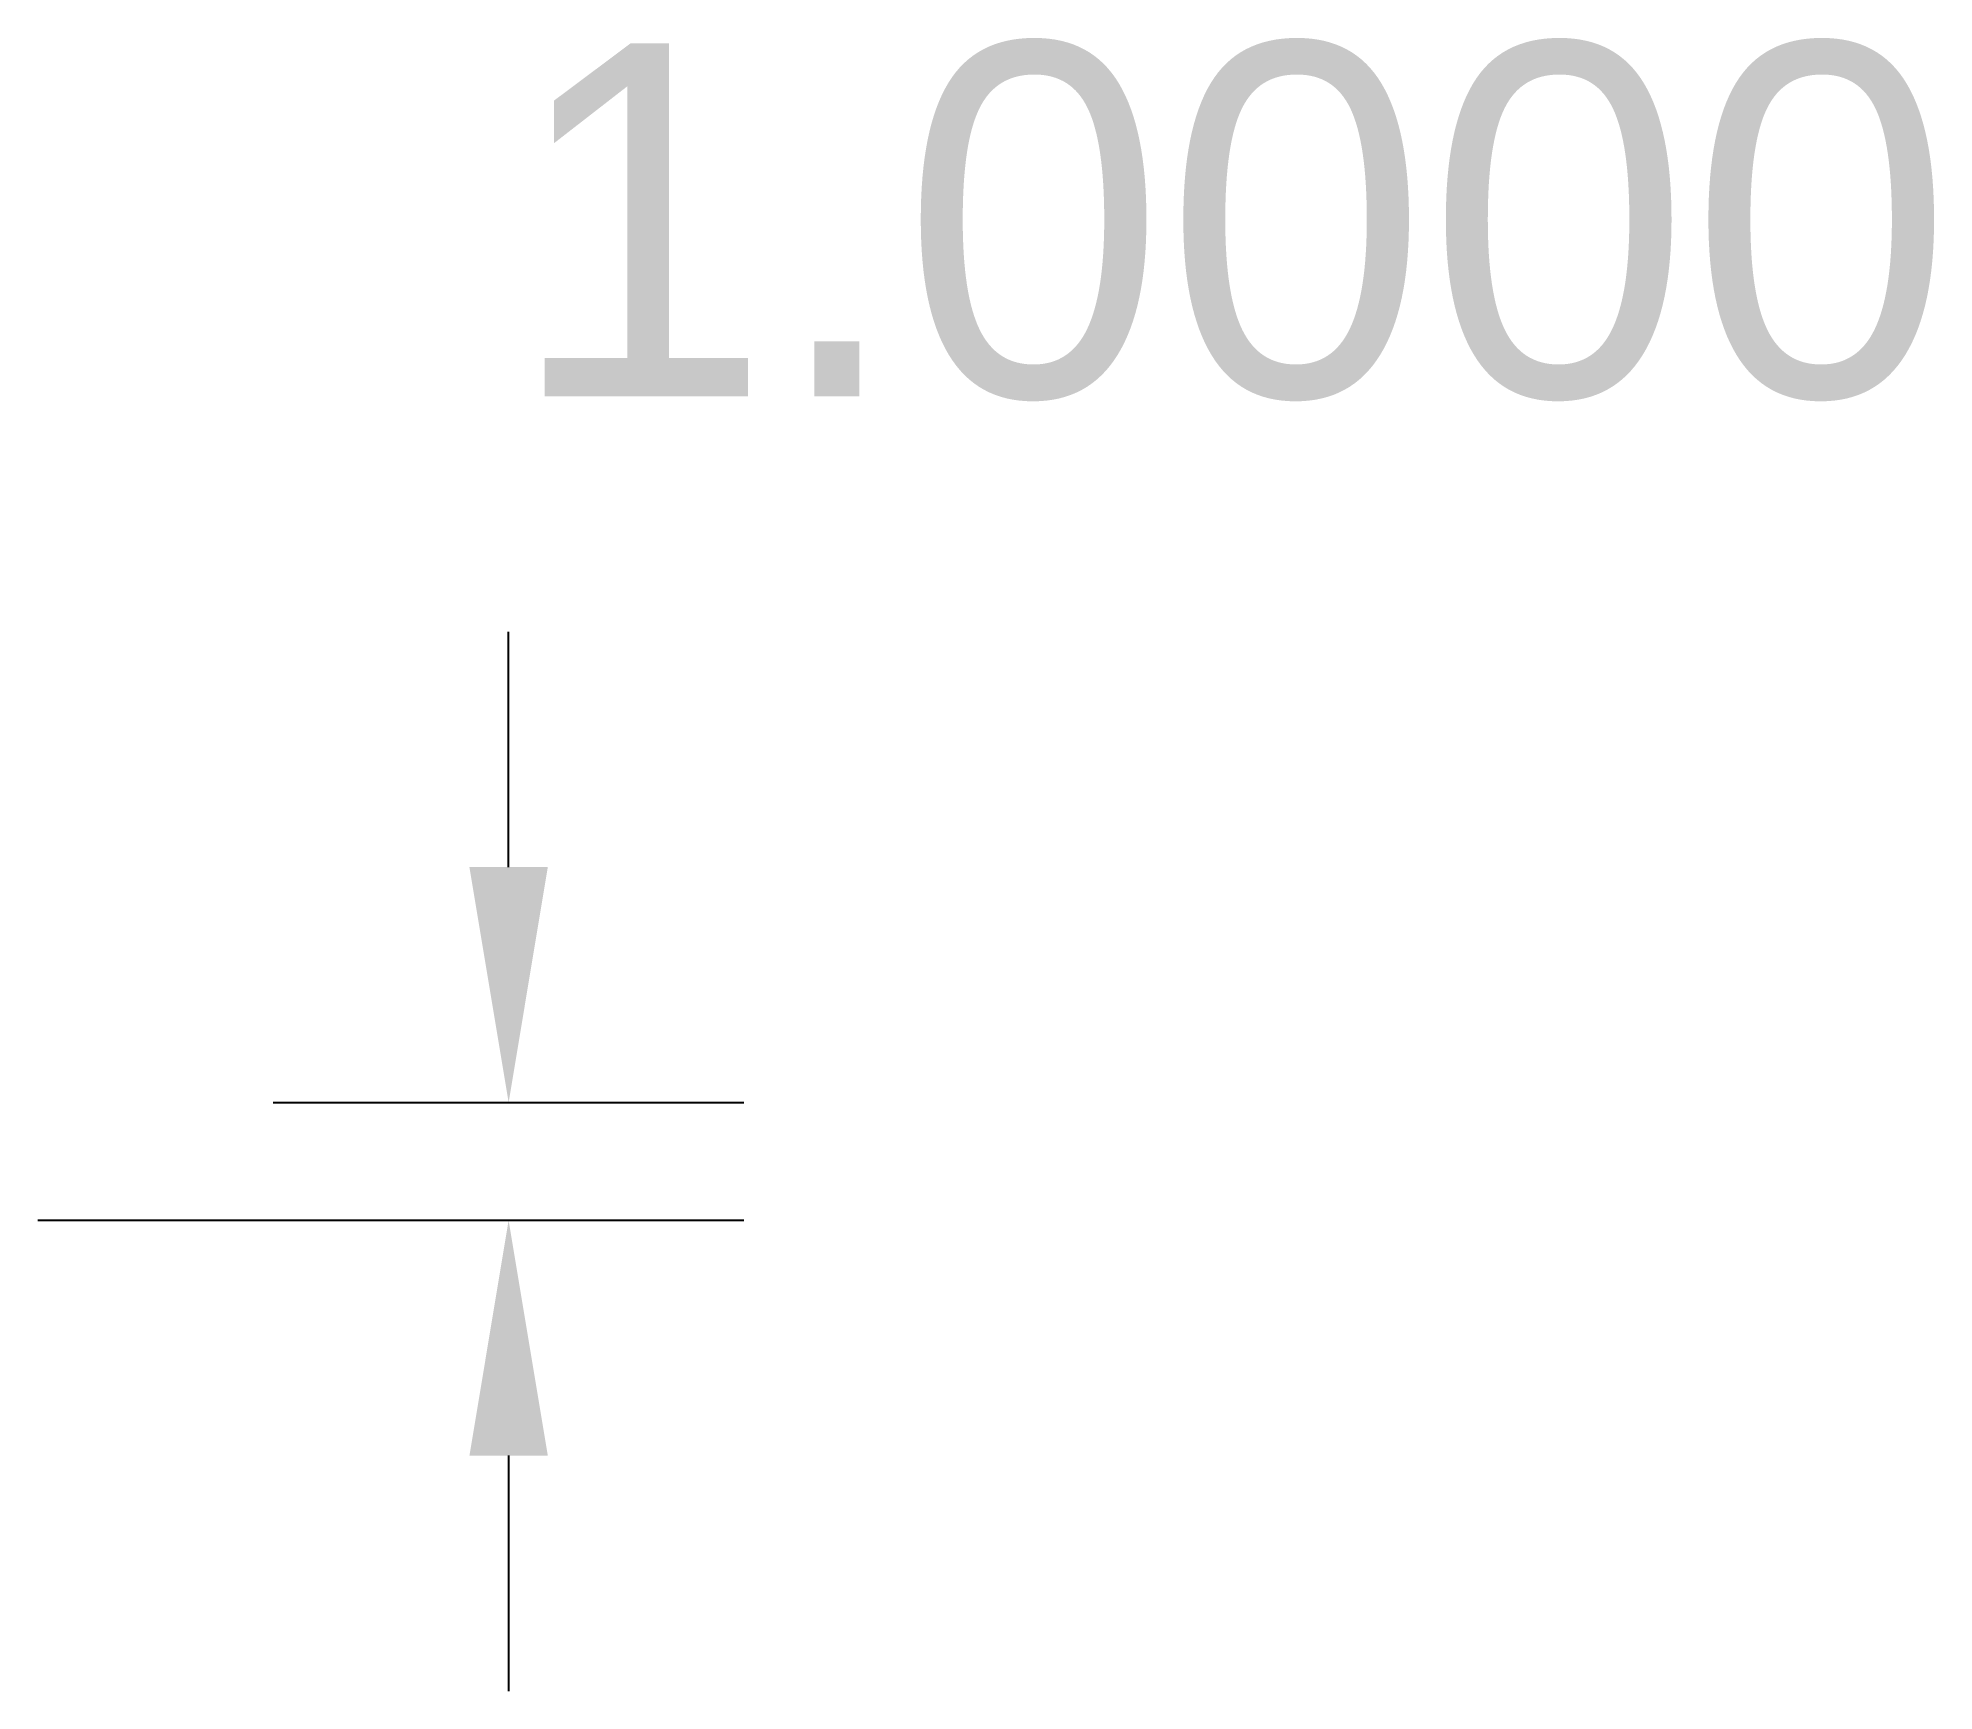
# Model space of a CAD drawing. Extents: x 1 to 17.1, y -3 to 11.
import ezdxf

# ---------------------------------------------------------------- set-up
doc = ezdxf.new("R2010")
doc.units = 0

msp = doc.modelspace()

# ---------------------------------------------------------------- linework, layer by layer
at = {"layer": '', "color": 0}
for p, q in [((5, 4), (5, 6)), ((3, 2), (7, 2)), ((1, 1), (7, 1)), ((5, -1), (5, -3))]:
    msp.add_line(p, q, dxfattribs=at)
for points in [[(5.333, 4), (4.667, 4), (5, 2)], [(5.333, -1), (4.667, -1), (5, 1)]]:
    msp.add_solid(points, dxfattribs=at)

# ---------------------------------------------------------------- texts
msp.add_text('1.0000', height=3, dxfattribs=at).set_placement((5, 8))

doc.saveas('drawing.dxf')
